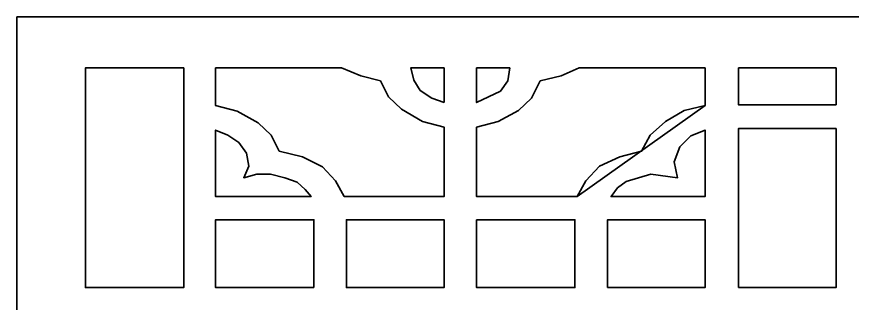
# Model space of a CAD drawing. Header units: centimetres. Extents: x -6.3 to 5.7, y -10.6 to 13.9.
# Drawn here: x -6.25 to -0.29, y 11.81 to 13.86 of the extents above; entities that cross this region are included whole.
import ezdxf

# ---------------------------------------------------------------- set-up
doc = ezdxf.new("R2010")
doc.units = ezdxf.units.CM
doc.header["$MEASUREMENT"] = 0
doc.layers.add('layer 1', color=7, linetype='Continuous')

msp = doc.modelspace()

# ---------------------------------------------------------------- linework, layer by layer
at = {"layer": 'layer 1', "color": 242, "lineweight": 35}
for points, knots in [([(-6.25119, 13.85675), (-6.25119, 13.85675), (5.66844, 13.85675), (5.66844, 13.85675), (5.66844, 13.85675), (5.66844, 13.85675), (5.66844, 1.93196), (5.66844, 1.93196), (5.66844, 1.93196), (5.66844, 1.93196), (-6.25119, 1.93196), (-6.25119, 1.93196), (-6.25119, 1.93196), (-6.25119, 1.93196), (-6.25119, 13.85675), (-6.25119, 13.85675)], [0, 0, 0, 0, 0.2, 0.2, 0.2, 0.2, 0.4, 0.4, 0.4, 0.4, 0.6, 0.6, 0.6, 0.6, 1, 1, 1, 1]), ([(-5.05974, 13.49055), (-5.05974, 13.49055), (-5.05974, 11.92258), (-5.05974, 11.92258), (-5.05974, 11.92258), (-5.05974, 11.92258), (-5.7612, 11.92258), (-5.7612, 11.92258), (-5.7612, 11.92258), (-5.7612, 11.92258), (-5.7612, 12.48996), (-5.7612, 12.48996), (-5.7612, 12.48996), (-5.7612, 12.48996), (-5.7612, 13.145), (-5.7612, 13.145), (-5.7612, 13.145), (-5.7612, 13.145), (-5.7612, 13.49055), (-5.7612, 13.49055), (-5.7612, 13.49055), (-5.7612, 13.49055), (-5.05974, 13.49055), (-5.05974, 13.49055)], [0, 0, 0, 0, 0.1428571, 0.1428571, 0.1428571, 0.1428571, 0.2857143, 0.2857143, 0.2857143, 0.2857143, 0.4285714, 0.4285714, 0.4285714, 0.4285714, 0.5714286, 0.5714286, 0.5714286, 0.5714286, 0.7142857, 0.7142857, 0.7142857, 0.7142857, 1, 1, 1, 1]), ([(-3.91472, 12.57246), (-3.91472, 12.57246), (-3.20294, 12.57246), (-3.20294, 12.57246), (-3.20294, 12.57246), (-3.20294, 12.57246), (-3.20294, 13.06763), (-3.20294, 13.06763), (-3.20294, 13.06763), (-3.20294, 13.06763), (-3.35767, 13.10889), (-3.35767, 13.10889), (-3.35767, 13.10889), (-3.35767, 13.10889), (-3.50725, 13.19657), (-3.50725, 13.19657), (-3.50725, 13.19657), (-3.50725, 13.19657), (-3.60009, 13.28424), (-3.60009, 13.28424), (-3.60009, 13.28424), (-3.60009, 13.28424), (-3.65683, 13.39771), (-3.65683, 13.39771), (-3.65683, 13.39771), (-3.65683, 13.39771), (-3.79609, 13.43383), (-3.79609, 13.43383), (-3.79609, 13.43383), (-3.79609, 13.43383), (-3.93535, 13.49055), (-3.93535, 13.49055), (-3.93535, 13.49055), (-3.93535, 13.49055), (-4.8328, 13.49055), (-4.8328, 13.49055), (-4.8328, 13.49055), (-4.8328, 13.49055), (-4.8328, 13.22234), (-4.8328, 13.22234), (-4.8328, 13.22234), (-4.8328, 13.22234), (-4.67807, 13.1811), (-4.67807, 13.1811), (-4.67807, 13.1811), (-4.67807, 13.1811), (-4.52849, 13.09858), (-4.52849, 13.09858), (-4.52849, 13.09858), (-4.52849, 13.09858), (-4.43565, 13.01087), (-4.43565, 13.01087), (-4.43565, 13.01087), (-4.43565, 13.01087), (-4.37892, 12.8974), (-4.37892, 12.8974), (-4.37892, 12.8974), (-4.37892, 12.8974), (-4.21387, 12.85614), (-4.21387, 12.85614), (-4.21387, 12.85614), (-4.21387, 12.85614), (-4.06945, 12.78393), (-4.06945, 12.78393), (-4.06945, 12.78393), (-4.06945, 12.78393), (-3.97661, 12.68593), (-3.97661, 12.68593), (-3.97661, 12.68593), (-3.97661, 12.68593), (-3.91472, 12.57246), (-3.91472, 12.57246)], [0, 0, 0, 0, 0.0526316, 0.0526316, 0.0526316, 0.0526316, 0.1052632, 0.1052632, 0.1052632, 0.1052632, 0.1578947, 0.1578947, 0.1578947, 0.1578947, 0.2105263, 0.2105263, 0.2105263, 0.2105263, 0.2631579, 0.2631579, 0.2631579, 0.2631579, 0.3157895, 0.3157895, 0.3157895, 0.3157895, 0.3684211, 0.3684211, 0.3684211, 0.3684211, 0.4210526, 0.4210526, 0.4210526, 0.4210526, 0.4736842, 0.4736842, 0.4736842, 0.4736842, 0.5263158, 0.5263158, 0.5263158, 0.5263158, 0.5789474, 0.5789474, 0.5789474, 0.5789474, 0.6315789, 0.6315789, 0.6315789, 0.6315789, 0.6842105, 0.6842105, 0.6842105, 0.6842105, 0.7368421, 0.7368421, 0.7368421, 0.7368421, 0.7894737, 0.7894737, 0.7894737, 0.7894737, 0.8421053, 0.8421053, 0.8421053, 0.8421053, 0.8947368, 0.8947368, 0.8947368, 0.8947368, 1, 1, 1, 1]), ([(-3.20294, 13.24297), (-3.20294, 13.24297), (-3.20294, 13.49055), (-3.20294, 13.49055), (-3.20294, 13.49055), (-3.20294, 13.49055), (-3.4402, 13.49055), (-3.4402, 13.49055), (-3.4402, 13.49055), (-3.4402, 13.49055), (-3.41957, 13.40289), (-3.41957, 13.40289), (-3.41957, 13.40289), (-3.41957, 13.40289), (-3.37315, 13.33068), (-3.37315, 13.33068), (-3.37315, 13.33068), (-3.37315, 13.33068), (-3.29062, 13.27392), (-3.29062, 13.27392), (-3.29062, 13.27392), (-3.29062, 13.27392), (-3.20294, 13.24297), (-3.20294, 13.24297)], [0, 0, 0, 0, 0.1428571, 0.1428571, 0.1428571, 0.1428571, 0.2857143, 0.2857143, 0.2857143, 0.2857143, 0.4285714, 0.4285714, 0.4285714, 0.4285714, 0.5714286, 0.5714286, 0.5714286, 0.5714286, 0.7142857, 0.7142857, 0.7142857, 0.7142857, 1, 1, 1, 1]), ([(-1.34098, 13.22234), (-1.34098, 13.22234), (-1.34098, 13.49055), (-1.34098, 13.49055), (-1.34098, 13.49055), (-1.34098, 13.49055), (-2.23844, 13.49055), (-2.23844, 13.49055), (-2.23844, 13.49055), (-2.23844, 13.49055), (-2.36738, 13.43383), (-2.36738, 13.43383), (-2.36738, 13.43383), (-2.36738, 13.43383), (-2.51696, 13.39771), (-2.51696, 13.39771), (-2.51696, 13.39771), (-2.51696, 13.39771), (-2.57885, 13.27392), (-2.57885, 13.27392), (-2.57885, 13.27392), (-2.57885, 13.27392), (-2.67169, 13.18626), (-2.67169, 13.18626), (-2.67169, 13.18626), (-2.67169, 13.18626), (-2.81611, 13.10889), (-2.81611, 13.10889), (-2.81611, 13.10889), (-2.81611, 13.10889), (-2.97084, 13.06763), (-2.97084, 13.06763), (-2.97084, 13.06763), (-2.97084, 13.06763), (-2.97084, 12.57246), (-2.97084, 12.57246), (-2.97084, 12.57246), (-2.97084, 12.57246), (-2.25391, 12.57246), (-2.25391, 12.57246), (-2.25391, 12.57246), (-2.25391, 12.57246), (-1.34098, 13.22234), (-1.34098, 13.22234), (-1.34098, 13.22234), (-1.34098, 13.22234), (-1.49056, 13.18626), (-1.49056, 13.18626), (-1.49056, 13.18626), (-1.49056, 13.18626), (-1.62466, 13.10889), (-1.62466, 13.10889), (-1.62466, 13.10889), (-1.62466, 13.10889), (-1.73297, 13.01087), (-1.73297, 13.01087), (-1.73297, 13.01087), (-1.73297, 13.01087), (-1.79487, 12.8974), (-1.79487, 12.8974), (-1.79487, 12.8974), (-1.79487, 12.8974), (-1.9496, 12.85614), (-1.9496, 12.85614), (-1.9496, 12.85614), (-1.9496, 12.85614), (-2.09402, 12.78909), (-2.09402, 12.78909), (-2.09402, 12.78909), (-2.09402, 12.78909), (-2.19202, 12.68593), (-2.19202, 12.68593), (-2.19202, 12.68593), (-2.19202, 12.68593), (-2.25391, 12.57246), (-2.25391, 12.57246), (-2.25391, 12.57246), (-2.25391, 12.57246), (-1.34098, 13.22234), (-1.34098, 13.22234)], [0, 0, 0, 0, 0.047619, 0.047619, 0.047619, 0.047619, 0.0952381, 0.0952381, 0.0952381, 0.0952381, 0.1428571, 0.1428571, 0.1428571, 0.1428571, 0.1904762, 0.1904762, 0.1904762, 0.1904762, 0.2380952, 0.2380952, 0.2380952, 0.2380952, 0.2857143, 0.2857143, 0.2857143, 0.2857143, 0.3333333, 0.3333333, 0.3333333, 0.3333333, 0.3809524, 0.3809524, 0.3809524, 0.3809524, 0.4285714, 0.4285714, 0.4285714, 0.4285714, 0.4761905, 0.4761905, 0.4761905, 0.4761905, 0.5238095, 0.5238095, 0.5238095, 0.5238095, 0.5714286, 0.5714286, 0.5714286, 0.5714286, 0.6190476, 0.6190476, 0.6190476, 0.6190476, 0.6666667, 0.6666667, 0.6666667, 0.6666667, 0.7142857, 0.7142857, 0.7142857, 0.7142857, 0.7619048, 0.7619048, 0.7619048, 0.7619048, 0.8095238, 0.8095238, 0.8095238, 0.8095238, 0.8571429, 0.8571429, 0.8571429, 0.8571429, 0.9047619, 0.9047619, 0.9047619, 0.9047619, 1, 1, 1, 1]), ([(-2.73358, 13.49055), (-2.73358, 13.49055), (-2.74906, 13.39771), (-2.74906, 13.39771), (-2.74906, 13.39771), (-2.74906, 13.39771), (-2.80063, 13.3255), (-2.80063, 13.3255), (-2.80063, 13.3255), (-2.80063, 13.3255), (-2.97084, 13.24297), (-2.97084, 13.24297), (-2.97084, 13.24297), (-2.97084, 13.24297), (-2.97084, 13.49055), (-2.97084, 13.49055), (-2.97084, 13.49055), (-2.97084, 13.49055), (-2.73358, 13.49055), (-2.73358, 13.49055)], [0, 0, 0, 0, 0.1666667, 0.1666667, 0.1666667, 0.1666667, 0.3333333, 0.3333333, 0.3333333, 0.3333333, 0.5, 0.5, 0.5, 0.5, 0.6666667, 0.6666667, 0.6666667, 0.6666667, 1, 1, 1, 1]), ([(-2.23844, 13.49055), (-2.23844, 13.49055), (-2.23328, 13.49055), (-2.23328, 13.49055), (-2.23328, 13.49055), (-2.23328, 13.49055), (-2.23844, 13.49055), (-2.23844, 13.49055)], [0, 0, 0, 0, 0.3333333, 0.3333333, 0.3333333, 0.3333333, 1, 1, 1, 1]), ([(-1.10372, 13.49055), (-1.10372, 13.49055), (-0.40742, 13.49055), (-0.40742, 13.49055), (-0.40742, 13.49055), (-0.40742, 13.49055), (-0.40742, 13.22752), (-0.40742, 13.22752), (-0.40742, 13.22752), (-0.40742, 13.22752), (-1.10372, 13.22752), (-1.10372, 13.22752), (-1.10372, 13.22752), (-1.10372, 13.22752), (-1.10372, 13.49055), (-1.10372, 13.49055)], [0, 0, 0, 0, 0.2, 0.2, 0.2, 0.2, 0.4, 0.4, 0.4, 0.4, 0.6, 0.6, 0.6, 0.6, 1, 1, 1, 1]), ([(-1.10372, 11.92258), (-1.10372, 11.92258), (-1.10372, 13.05731), (-1.10372, 13.05731), (-1.10372, 13.05731), (-1.10372, 13.05731), (-0.40742, 13.05731), (-0.40742, 13.05731), (-0.40742, 13.05731), (-0.40742, 13.05731), (-0.40742, 11.92258), (-0.40742, 11.92258), (-0.40742, 11.92258), (-0.40742, 11.92258), (-1.10372, 11.92258), (-1.10372, 11.92258)], [0, 0, 0, 0, 0.2, 0.2, 0.2, 0.2, 0.4, 0.4, 0.4, 0.4, 0.6, 0.6, 0.6, 0.6, 1, 1, 1, 1]), ([(-4.8328, 13.047), (-4.8328, 13.047), (-4.74512, 13.01087), (-4.74512, 13.01087), (-4.74512, 13.01087), (-4.74512, 13.01087), (-4.66775, 12.9593), (-4.66775, 12.9593), (-4.66775, 12.9593), (-4.66775, 12.9593), (-4.61102, 12.88193), (-4.61102, 12.88193), (-4.61102, 12.88193), (-4.61102, 12.88193), (-4.59554, 12.78909), (-4.59554, 12.78909), (-4.59554, 12.78909), (-4.59554, 12.78909), (-4.63165, 12.70657), (-4.63165, 12.70657), (-4.63165, 12.70657), (-4.63165, 12.70657), (-4.53881, 12.73235), (-4.53881, 12.73235), (-4.53881, 12.73235), (-4.53881, 12.73235), (-4.44081, 12.73235), (-4.44081, 12.73235), (-4.44081, 12.73235), (-4.44081, 12.73235), (-4.33765, 12.70657), (-4.33765, 12.70657), (-4.33765, 12.70657), (-4.33765, 12.70657), (-4.24997, 12.67562), (-4.24997, 12.67562), (-4.24997, 12.67562), (-4.24997, 12.67562), (-4.19324, 12.62404), (-4.19324, 12.62404), (-4.19324, 12.62404), (-4.19324, 12.62404), (-4.15197, 12.57246), (-4.15197, 12.57246), (-4.15197, 12.57246), (-4.15197, 12.57246), (-4.8328, 12.57246), (-4.8328, 12.57246), (-4.8328, 12.57246), (-4.8328, 12.57246), (-4.8328, 13.047), (-4.8328, 13.047)], [0, 0, 0, 0, 0.0714286, 0.0714286, 0.0714286, 0.0714286, 0.1428571, 0.1428571, 0.1428571, 0.1428571, 0.2142857, 0.2142857, 0.2142857, 0.2142857, 0.2857143, 0.2857143, 0.2857143, 0.2857143, 0.3571429, 0.3571429, 0.3571429, 0.3571429, 0.4285714, 0.4285714, 0.4285714, 0.4285714, 0.5, 0.5, 0.5, 0.5, 0.5714286, 0.5714286, 0.5714286, 0.5714286, 0.6428571, 0.6428571, 0.6428571, 0.6428571, 0.7142857, 0.7142857, 0.7142857, 0.7142857, 0.7857143, 0.7857143, 0.7857143, 0.7857143, 0.8571429, 0.8571429, 0.8571429, 0.8571429, 1, 1, 1, 1]), ([(-4.8328, 12.57246), (-4.8328, 12.57246), (-4.8328, 13.047), (-4.8328, 13.047), (-4.8328, 13.047), (-4.8328, 13.047), (-4.8328, 12.57246), (-4.8328, 12.57246)], [0, 0, 0, 0, 0.3333333, 0.3333333, 0.3333333, 0.3333333, 1, 1, 1, 1]), ([(-2.01149, 12.57246), (-2.01149, 12.57246), (-1.96507, 12.63436), (-1.96507, 12.63436), (-1.96507, 12.63436), (-1.96507, 12.63436), (-1.90318, 12.68078), (-1.90318, 12.68078), (-1.90318, 12.68078), (-1.90318, 12.68078), (-1.72782, 12.73235), (-1.72782, 12.73235), (-1.72782, 12.73235), (-1.72782, 12.73235), (-1.53698, 12.70657), (-1.53698, 12.70657), (-1.53698, 12.70657), (-1.53698, 12.70657), (-1.56277, 12.82004), (-1.56277, 12.82004), (-1.56277, 12.82004), (-1.56277, 12.82004), (-1.5215, 12.92835), (-1.5215, 12.92835), (-1.5215, 12.92835), (-1.5215, 12.92835), (-1.44414, 13.00572), (-1.44414, 13.00572), (-1.44414, 13.00572), (-1.44414, 13.00572), (-1.34098, 13.047), (-1.34098, 13.047), (-1.34098, 13.047), (-1.34098, 13.047), (-1.34098, 12.57246), (-1.34098, 12.57246), (-1.34098, 12.57246), (-1.34098, 12.57246), (-2.01149, 12.57246), (-2.01149, 12.57246)], [0, 0, 0, 0, 0.0909091, 0.0909091, 0.0909091, 0.0909091, 0.1818182, 0.1818182, 0.1818182, 0.1818182, 0.2727273, 0.2727273, 0.2727273, 0.2727273, 0.3636364, 0.3636364, 0.3636364, 0.3636364, 0.4545455, 0.4545455, 0.4545455, 0.4545455, 0.5454545, 0.5454545, 0.5454545, 0.5454545, 0.6363636, 0.6363636, 0.6363636, 0.6363636, 0.7272727, 0.7272727, 0.7272727, 0.7272727, 0.8181818, 0.8181818, 0.8181818, 0.8181818, 1, 1, 1, 1]), ([(-1.34098, 12.57246), (-1.34098, 12.57246), (-2.01149, 12.57246), (-2.01149, 12.57246), (-2.01149, 12.57246), (-2.01149, 12.57246), (-1.34098, 12.57246), (-1.34098, 12.57246)], [0, 0, 0, 0, 0.3333333, 0.3333333, 0.3333333, 0.3333333, 1, 1, 1, 1]), ([(-4.13134, 11.92258), (-4.13134, 11.92258), (-4.8328, 11.92258), (-4.8328, 11.92258), (-4.8328, 11.92258), (-4.8328, 11.92258), (-4.8328, 12.40743), (-4.8328, 12.40743), (-4.8328, 12.40743), (-4.8328, 12.40743), (-4.13134, 12.40743), (-4.13134, 12.40743), (-4.13134, 12.40743), (-4.13134, 12.40743), (-4.13134, 11.92258), (-4.13134, 11.92258)], [0, 0, 0, 0, 0.2, 0.2, 0.2, 0.2, 0.4, 0.4, 0.4, 0.4, 0.6, 0.6, 0.6, 0.6, 1, 1, 1, 1]), ([(-3.89924, 11.92258), (-3.89924, 11.92258), (-3.89924, 12.40743), (-3.89924, 12.40743), (-3.89924, 12.40743), (-3.89924, 12.40743), (-3.20294, 12.40743), (-3.20294, 12.40743), (-3.20294, 12.40743), (-3.20294, 12.40743), (-3.20294, 11.92258), (-3.20294, 11.92258), (-3.20294, 11.92258), (-3.20294, 11.92258), (-3.89924, 11.92258), (-3.89924, 11.92258)], [0, 0, 0, 0, 0.2, 0.2, 0.2, 0.2, 0.4, 0.4, 0.4, 0.4, 0.6, 0.6, 0.6, 0.6, 1, 1, 1, 1]), ([(-2.97084, 12.40743), (-2.97084, 12.40743), (-2.26938, 12.40743), (-2.26938, 12.40743), (-2.26938, 12.40743), (-2.26938, 12.40743), (-2.26938, 11.92258), (-2.26938, 11.92258), (-2.26938, 11.92258), (-2.26938, 11.92258), (-2.97084, 11.92258), (-2.97084, 11.92258), (-2.97084, 11.92258), (-2.97084, 11.92258), (-2.97084, 12.40743), (-2.97084, 12.40743)], [0, 0, 0, 0, 0.2, 0.2, 0.2, 0.2, 0.4, 0.4, 0.4, 0.4, 0.6, 0.6, 0.6, 0.6, 1, 1, 1, 1]), ([(-2.03728, 11.92258), (-2.03728, 11.92258), (-2.03728, 12.40743), (-2.03728, 12.40743), (-2.03728, 12.40743), (-2.03728, 12.40743), (-1.34098, 12.40743), (-1.34098, 12.40743), (-1.34098, 12.40743), (-1.34098, 12.40743), (-1.34098, 11.92258), (-1.34098, 11.92258), (-1.34098, 11.92258), (-1.34098, 11.92258), (-2.03728, 11.92258), (-2.03728, 11.92258)], [0, 0, 0, 0, 0.2, 0.2, 0.2, 0.2, 0.4, 0.4, 0.4, 0.4, 0.6, 0.6, 0.6, 0.6, 1, 1, 1, 1]), ([(-3.20294, 11.92258), (-3.20294, 11.92258), (-3.89924, 11.92258), (-3.89924, 11.92258), (-3.89924, 11.92258), (-3.89924, 11.92258), (-3.20294, 11.92258), (-3.20294, 11.92258)], [0, 0, 0, 0, 0.3333333, 0.3333333, 0.3333333, 0.3333333, 1, 1, 1, 1])]:
    msp.add_open_spline(points, degree=3, knots=knots, dxfattribs=at)

doc.saveas('drawing.dxf')
